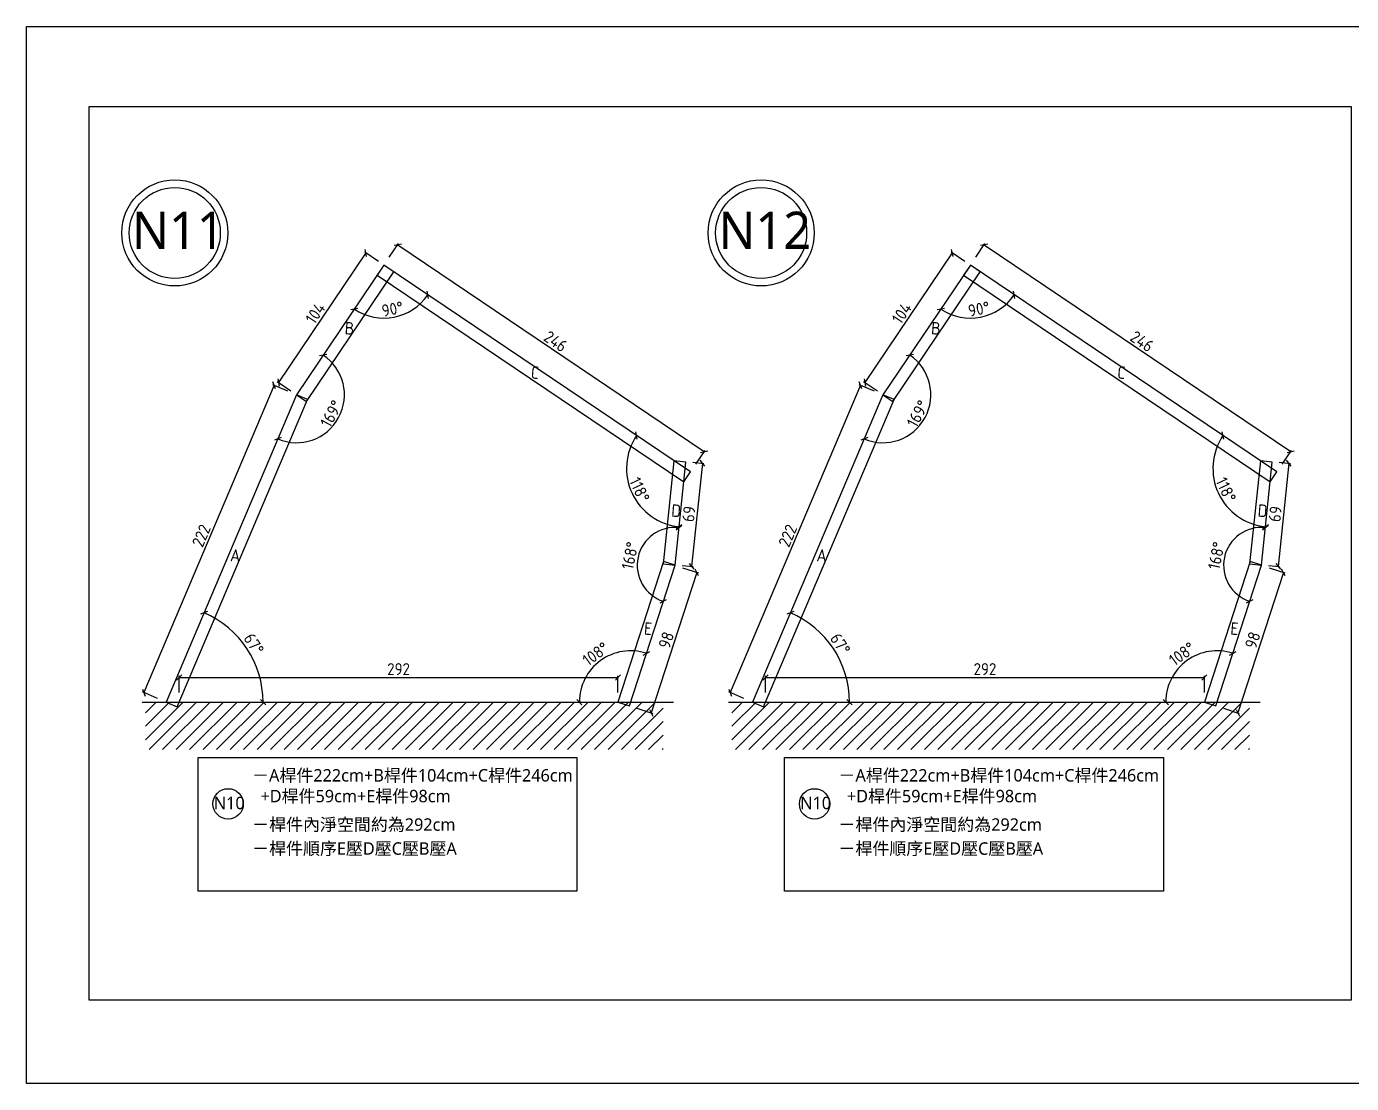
# Model space of a CAD drawing. Header units: centimetres. Extents: x -6116 to 16873, y -2889 to 4505.
# Drawn here: x 1068 to 1949, y -215 to 488 of the extents above; entities that cross this region are included whole.
import ezdxf

# ---------------------------------------------------------------- set-up
doc = ezdxf.new("R2010")
doc.units = ezdxf.units.CM
for name, color, linetype in [('5', 5, 'Continuous'), ('D_wood木做櫃', 30, 'Continuous'), ('frame圖框', 34, 'Continuous'), ('hatch填實', 8, 'Continuous'), ('planting植栽', 95, 'Continuous')]:
    doc.layers.add(name, color=color, linetype=linetype)
doc.styles.get("Standard").update_dxf_attribs({"font": 'ISOCP.SHX', "bigfont": 'CHINESET.SHX'})
doc.dimstyles.new('AM_ISO', dxfattribs={"dimtxt": 3.5, "dimasz": 3.5, "dimexe": 1, "dimexo": 1, "dimgap": 1.5, "dimtad": 1, "dimdec": 0, "dimdsep": 46, "dimtxsty": 'Standard', "dimcen": 0, "dimclrd": 256, "dimclre": 256, "dimclrt": 2, "dimadec": 0, "dimazin": 2, "dimtp": 0.1, "dimtm": 0.1, "dimtfac": 0.71, "dimtdec": 0, "dimtmove": 0, "dimatfit": 3, "dimfxl": 1, "dimlwd": -1, "dimlwe": -1, "dimarcsym": 1})

# ---------------------------------------------------------------- blocks, each defined once
blk = doc.blocks.new('_Oblique')
at = {"color": 0, "linetype": 'ByBlock', "lineweight": -2}
blk.add_line((-0.5, -0.5), (0.5, 0.5), dxfattribs=at)
blk = doc.blocks.new('*D164')
at = {"layer": 'DEFPOINTS', "color": 0, "transparency": 16777216}
for p in [(1695.63, 329.54), (1637.48, 243.32), (1637.48, 243.32), (1654.98, 216.7), (1550.73, 38.97)]:
    blk.add_point(p, dxfattribs=at)
at = {"layer": 'hatch填實', "linetype": 'ByBlock', "transparency": 16777216}
blk.add_arc((1637.48, 243.32), 31.85, 247, 56, dxfattribs=at)
at = {"layer": 'hatch填實', "transparency": 16777216, "xscale": 3.5, "yscale": 3.5, "zscale": 3.5}
for p, rotation in [((1655.29, 269.73), 146.0000000000003), ((1625.03, 214), 156.9999999999995)]:
    blk.add_blockref('_Oblique', p, dxfattribs=dict(at, rotation=rotation))
at = {"layer": 'hatch填實', "transparency": 16777216, "insert": (1660.64, 230.74), "char_height": 8, "attachment_point": 5, "rotation": 61.5}
blk.add_mtext('169°', dxfattribs=at)
blk = doc.blocks.new('_ArchTick')
at = {"color": 0, "linetype": 'ByBlock', "const_width": 0.15}
blk.add_lwpolyline([(-0.5, -0.5), (0.5, 0.5)], dxfattribs=at)
blk = doc.blocks.new('*D165')
at = {"layer": 'DEFPOINTS', "color": 0, "transparency": 16777216}
for p in [(1695.63, 329.54), (1695.63, 329.54), (1693.17, 294.4), (1637.48, 243.32), (1899.57, 191.98)]:
    blk.add_point(p, dxfattribs=at)
at = {"layer": 'hatch填實', "linetype": 'ByBlock', "transparency": 16777216}
blk.add_arc((1695.63, 329.54), 35.22, 236, 326, dxfattribs=at)
at = {"layer": 'hatch填實', "transparency": 16777216, "xscale": 3.5, "yscale": 3.5, "zscale": 3.5}
for p, rotation in [((1724.83, 309.84), 56.0000000000002), ((1675.94, 300.34), 146.0000000000002)]:
    blk.add_blockref('_Oblique', p, dxfattribs=dict(at, rotation=rotation))
at = {"layer": 'hatch填實', "transparency": 16777216, "insert": (1701.3, 300.36), "char_height": 8, "attachment_point": 5, "rotation": 11}
blk.add_mtext('90°', dxfattribs=at)
blk = doc.blocks.new('*D166')
at = {"layer": 'DEFPOINTS', "color": 0, "transparency": 16777216}
for p in [(1695.63, 329.54), (1896.49, 198.58), (1857.16, 190.72), (1899.57, 191.98), (1889.28, 129.96)]:
    blk.add_point(p, dxfattribs=at)
at = {"layer": 'hatch填實', "linetype": 'ByBlock', "transparency": 16777216}
blk.add_arc((1896.05, 194.35), 39.05, 146, 264, dxfattribs=at)
at = {"layer": 'hatch填實', "transparency": 16777216, "xscale": 3.5, "yscale": 3.5, "zscale": 3.5}
for p, rotation in [((1863.67, 216.19), 56.00000000000028), ((1891.97, 155.51), 353.9999999999999)]:
    blk.add_blockref('_Oblique', p, dxfattribs=dict(at, rotation=rotation))
at = {"layer": 'hatch填實', "transparency": 16777216, "insert": (1865.64, 180.17), "char_height": 8, "attachment_point": 5, "rotation": 295}
blk.add_mtext('118°', dxfattribs=at)
blk = doc.blocks.new('*D167')
at = {"layer": 'DEFPOINTS', "color": 0, "transparency": 16777216}
for p in [(1896.49, 198.58), (1869.98, 146.16), (1889.28, 129.96), (1889.28, 129.96), (1858.91, 36.49)]:
    blk.add_point(p, dxfattribs=at)
at = {"layer": 'hatch填實', "linetype": 'ByBlock', "transparency": 16777216}
blk.add_arc((1889.28, 129.96), 25.2, 84, 252, dxfattribs=at)
at = {"layer": 'hatch填實', "transparency": 16777216, "xscale": 3.5, "yscale": 3.5, "zscale": 3.5}
for p, rotation in [((1891.91, 155.02), 354.0000000000001), ((1881.49, 106), 342.0000000000002)]:
    blk.add_blockref('_Oblique', p, dxfattribs=dict(at, rotation=rotation))
at = {"layer": 'hatch填實', "transparency": 16777216, "insert": (1859.25, 136.35), "char_height": 8, "attachment_point": 5, "rotation": 78}
blk.add_mtext('168°', dxfattribs=at)
blk = doc.blocks.new('*D168')
at = {"layer": 'DEFPOINTS', "color": 0, "transparency": 16777216}
for p in [(1889.28, 129.96), (1849.18, 71.39), (1534.72, 38.97), (1858.91, 36.49), (1888.31, 38.97)]:
    blk.add_point(p, dxfattribs=at)
at = {"layer": 'hatch填實', "linetype": 'ByBlock', "transparency": 16777216}
blk.add_arc((1859.71, 38.97), 34.09, 72, 180, dxfattribs=at)
at = {"layer": 'hatch填實', "transparency": 16777216, "xscale": 3.5, "yscale": 3.5, "zscale": 3.5}
for p, rotation in [((1870.25, 71.39), 342.0000000000001), ((1825.62, 38.97), 270)]:
    blk.add_blockref('_Oblique', p, dxfattribs=dict(at, rotation=rotation))
at = {"layer": 'hatch填實', "transparency": 16777216, "insert": (1836.44, 70.99), "char_height": 8, "attachment_point": 5, "rotation": 36}
blk.add_mtext('108°', dxfattribs=at)
blk = doc.blocks.new('*D169')
at = {"layer": 'DEFPOINTS', "color": 0, "transparency": 16777216}
for p in [(1637.48, 243.32), (1610.37, 63.47), (1534.72, 38.97), (1550.73, 38.97), (1888.31, 38.97)]:
    blk.add_point(p, dxfattribs=at)
at = {"layer": 'hatch填實', "linetype": 'ByBlock', "transparency": 16777216}
blk.add_arc((1550.73, 38.97), 64.48, 0, 67, dxfattribs=at)
at = {"layer": 'hatch填實', "transparency": 16777216, "xscale": 3.5, "yscale": 3.5, "zscale": 3.5}
for p, rotation in [((1575.93, 98.32), 156.9999999999995), ((1615.21, 38.97), 270)]:
    blk.add_blockref('_Oblique', p, dxfattribs=dict(at, rotation=rotation))
at = {"layer": 'hatch填實', "transparency": 16777216, "insert": (1609.09, 77.59), "char_height": 8, "attachment_point": 5, "rotation": 303.5}
blk.add_mtext('67°', dxfattribs=at)
blk = doc.blocks.new('*D161')
at = {"layer": 'DEFPOINTS', "color": 0, "transparency": 16777216}
for p in [(1695.63, 329.54), (1908.71, 205.51), (1899.57, 191.98)]:
    blk.add_point(p, dxfattribs=at)
at = {"layer": 'hatch填實', "linetype": 'ByBlock', "transparency": 16777216}
for p, q in [((1699.17, 334.79), (1705.32, 343.9)), ((1704.76, 343.08), (1908.71, 205.51)), ((1903.11, 197.22), (1909.27, 206.34))]:
    blk.add_line(p, q, dxfattribs=at)
at = {"layer": 'hatch填實', "transparency": 16777216, "xscale": 3.5, "yscale": 3.5, "zscale": 3.5}
for p, rotation in [((1704.76, 343.08), 146.0000000000003), ((1908.71, 205.51), 326.0000000000003)]:
    blk.add_blockref('_Oblique', p, dxfattribs=dict(at, rotation=rotation))
at = {"layer": 'hatch填實', "transparency": 16777216, "insert": (1809.81, 278.86), "char_height": 8, "attachment_point": 5, "rotation": 326}
blk.add_mtext('246', dxfattribs=at)
blk = doc.blocks.new('*D170')
at = {"layer": 'DEFPOINTS', "color": 0, "transparency": 16777216}
for p in [(1695.63, 329.54), (1625.48, 251.41), (1637.48, 243.32)]:
    blk.add_point(p, dxfattribs=at)
at = {"layer": 'hatch填實', "linetype": 'ByBlock', "transparency": 16777216}
for p, q in [((1683.63, 337.63), (1625.48, 251.41)), ((1691.92, 332.04), (1682.8, 338.19)), ((1633.77, 245.82), (1624.65, 251.97))]:
    blk.add_line(p, q, dxfattribs=at)
at = {"layer": 'hatch填實', "transparency": 16777216, "xscale": 3.5, "yscale": 3.5, "zscale": 3.5}
for p, rotation in [((1683.63, 337.63), 56.00000000000028), ((1625.48, 251.41), 236.0000000000003)]:
    blk.add_blockref('_Oblique', p, dxfattribs=dict(at, rotation=rotation))
at = {"layer": 'hatch填實', "transparency": 16777216, "insert": (1650, 297.6), "char_height": 8, "attachment_point": 5, "rotation": 56}
blk.add_mtext('104', dxfattribs=at)
blk = doc.blocks.new('*D171')
at = {"layer": 'DEFPOINTS', "color": 0, "transparency": 16777216}
for p in [(1637.48, 243.32), (1535.84, 45.29), (1550.73, 38.97)]:
    blk.add_point(p, dxfattribs=at)
at = {"layer": 'hatch填實', "linetype": 'ByBlock', "transparency": 16777216}
for p, q in [((1622.58, 249.64), (1535.84, 45.29)), ((1631.79, 245.73), (1621.66, 250.03)), ((1545.04, 41.38), (1534.92, 45.68))]:
    blk.add_line(p, q, dxfattribs=at)
at = {"layer": 'hatch填實', "transparency": 16777216, "xscale": 3.5, "yscale": 3.5, "zscale": 3.5}
for p, rotation in [((1622.58, 249.64), 66.99999999999945), ((1535.84, 45.29), 246.9999999999995)]:
    blk.add_blockref('_Oblique', p, dxfattribs=dict(at, rotation=rotation))
at = {"layer": 'hatch填實', "transparency": 16777216, "insert": (1574.15, 149.61), "char_height": 8, "attachment_point": 5, "rotation": 67}
blk.add_mtext('222', dxfattribs=at)
blk = doc.blocks.new('*D162')
at = {"layer": 'DEFPOINTS', "color": 0, "transparency": 16777216}
for p in [(1900.16, 198.58), (1892.95, 129.96), (1900.32, 129.19)]:
    blk.add_point(p, dxfattribs=at)
at = {"layer": 'hatch填實', "linetype": 'ByBlock', "transparency": 16777216}
for p, q in [((1907.54, 197.81), (1900.32, 129.19)), ((1901.15, 198.48), (1908.53, 197.7)), ((1893.94, 129.86), (1901.32, 129.08))]:
    blk.add_line(p, q, dxfattribs=at)
at = {"layer": 'hatch填實', "transparency": 16777216, "xscale": 3.5, "yscale": 3.5, "zscale": 3.5}
for p, rotation in [((1907.54, 197.81), 84.00000000000011), ((1900.32, 129.19), 264.0000000000001)]:
    blk.add_blockref('_Oblique', p, dxfattribs=dict(at, rotation=rotation))
at = {"layer": 'hatch填實', "transparency": 16777216, "insert": (1898.46, 164.07), "char_height": 8, "attachment_point": 5, "rotation": 84}
blk.add_mtext('69', dxfattribs=at)
blk = doc.blocks.new('*D163')
at = {"layer": 'DEFPOINTS', "color": 0, "transparency": 16777216}
for p in [(1889.28, 129.96), (1858.91, 36.49), (1873.47, 31.76)]:
    blk.add_point(p, dxfattribs=at)
at = {"layer": 'hatch填實', "linetype": 'ByBlock', "transparency": 16777216}
for p, q in [((1903.84, 125.23), (1873.47, 31.76)), ((1894.33, 128.32), (1904.79, 124.92)), ((1863.96, 34.85), (1874.42, 31.45))]:
    blk.add_line(p, q, dxfattribs=at)
at = {"layer": 'hatch填實', "transparency": 16777216, "xscale": 3.5, "yscale": 3.5, "zscale": 3.5}
for p, rotation in [((1903.84, 125.23), 72.00000000000006), ((1873.47, 31.76), 252.0000000000001)]:
    blk.add_blockref('_Oblique', p, dxfattribs=dict(at, rotation=rotation))
at = {"layer": 'hatch填實', "transparency": 16777216, "insert": (1883.43, 80.2), "char_height": 8, "attachment_point": 5, "rotation": 72}
blk.add_mtext('98', dxfattribs=at)
blk = doc.blocks.new('*D172')
at = {"layer": 'DEFPOINTS', "color": 0, "transparency": 16777216}
for p in [(1851.3, 55.37), (1559.42, 38.97), (1851.3, 38.97)]:
    blk.add_point(p, dxfattribs=at)
at = {"layer": 'hatch填實', "linetype": 'ByBlock', "transparency": 16777216}
for p, q in [((1559.42, 45.37), (1559.42, 56.37)), ((1559.42, 55.37), (1851.3, 55.37)), ((1851.3, 45.37), (1851.3, 56.37))]:
    blk.add_line(p, q, dxfattribs=at)
at = {"layer": 'hatch填實', "transparency": 16777216, "xscale": 3.5, "yscale": 3.5, "zscale": 3.5, "rotation": 180}
blk.add_blockref('_Oblique', (1559.42, 55.37), dxfattribs=at)
at = {"layer": 'hatch填實', "transparency": 16777216, "xscale": 3.5, "yscale": 3.5, "zscale": 3.5}
blk.add_blockref('_Oblique', (1851.3, 55.37), dxfattribs=at)
at = {"layer": 'hatch填實', "transparency": 16777216, "insert": (1705.36, 60.87), "char_height": 8, "attachment_point": 5}
blk.add_mtext('292', dxfattribs=at)
blk = doc.blocks.new('*D180')
at = {"layer": 'DEFPOINTS', "color": 0, "transparency": 16777216}
for p in [(1305.54, 329.54), (1247.39, 243.32), (1247.39, 243.32), (1264.89, 216.7), (1160.64, 38.97)]:
    blk.add_point(p, dxfattribs=at)
at = {"layer": 'hatch填實', "linetype": 'ByBlock', "transparency": 16777216}
blk.add_arc((1247.39, 243.32), 31.85, 247, 56, dxfattribs=at)
at = {"layer": 'hatch填實', "transparency": 16777216, "xscale": 3.5, "yscale": 3.5, "zscale": 3.5}
for p, rotation in [((1265.2, 269.73), 146.0000000000002), ((1234.94, 214), 156.9999999999995)]:
    blk.add_blockref('_Oblique', p, dxfattribs=dict(at, rotation=rotation))
at = {"layer": 'hatch填實', "transparency": 16777216, "insert": (1270.55, 230.74), "char_height": 8, "attachment_point": 5, "rotation": 61.5}
blk.add_mtext('169°', dxfattribs=at)
blk = doc.blocks.new('*D181')
at = {"layer": 'DEFPOINTS', "color": 0, "transparency": 16777216}
for p in [(1305.54, 329.54), (1305.54, 329.54), (1303.08, 294.4), (1247.39, 243.32), (1509.48, 191.98)]:
    blk.add_point(p, dxfattribs=at)
at = {"layer": 'hatch填實', "linetype": 'ByBlock', "transparency": 16777216}
blk.add_arc((1305.54, 329.54), 35.22, 236, 326, dxfattribs=at)
at = {"layer": 'hatch填實', "transparency": 16777216, "xscale": 3.5, "yscale": 3.5, "zscale": 3.5}
for p, rotation in [((1334.74, 309.84), 56.00000000000028), ((1285.84, 300.34), 146.0000000000003)]:
    blk.add_blockref('_Oblique', p, dxfattribs=dict(at, rotation=rotation))
at = {"layer": 'hatch填實', "transparency": 16777216, "insert": (1311.21, 300.36), "char_height": 8, "attachment_point": 5, "rotation": 11}
blk.add_mtext('90°', dxfattribs=at)
blk = doc.blocks.new('*D182')
at = {"layer": 'DEFPOINTS', "color": 0, "transparency": 16777216}
for p in [(1305.54, 329.54), (1506.4, 198.58), (1467.07, 190.72), (1509.48, 191.98), (1499.19, 129.96)]:
    blk.add_point(p, dxfattribs=at)
at = {"layer": 'hatch填實', "linetype": 'ByBlock', "transparency": 16777216}
blk.add_arc((1505.96, 194.35), 39.05, 146, 264, dxfattribs=at)
at = {"layer": 'hatch填實', "transparency": 16777216, "xscale": 3.5, "yscale": 3.5, "zscale": 3.5}
for p, rotation in [((1473.58, 216.19), 56.00000000000028), ((1501.88, 155.51), 353.9999999999999)]:
    blk.add_blockref('_Oblique', p, dxfattribs=dict(at, rotation=rotation))
at = {"layer": 'hatch填實', "transparency": 16777216, "insert": (1475.55, 180.17), "char_height": 8, "attachment_point": 5, "rotation": 295}
blk.add_mtext('118°', dxfattribs=at)
blk = doc.blocks.new('*D183')
at = {"layer": 'DEFPOINTS', "color": 0, "transparency": 16777216}
for p in [(1506.4, 198.58), (1479.89, 146.16), (1499.19, 129.96), (1499.19, 129.96), (1468.82, 36.49)]:
    blk.add_point(p, dxfattribs=at)
at = {"layer": 'hatch填實', "linetype": 'ByBlock', "transparency": 16777216}
blk.add_arc((1499.19, 129.96), 25.2, 84, 252, dxfattribs=at)
at = {"layer": 'hatch填實', "transparency": 16777216, "xscale": 3.5, "yscale": 3.5, "zscale": 3.5}
for p, rotation in [((1501.82, 155.02), 353.9999999999999), ((1491.4, 106), 342.0000000000003)]:
    blk.add_blockref('_Oblique', p, dxfattribs=dict(at, rotation=rotation))
at = {"layer": 'hatch填實', "transparency": 16777216, "insert": (1469.16, 136.35), "char_height": 8, "attachment_point": 5, "rotation": 78}
blk.add_mtext('168°', dxfattribs=at)
blk = doc.blocks.new('*D184')
at = {"layer": 'DEFPOINTS', "color": 0, "transparency": 16777216}
for p in [(1499.19, 129.96), (1459.09, 71.39), (1144.63, 38.97), (1468.82, 36.49), (1498.22, 38.97)]:
    blk.add_point(p, dxfattribs=at)
at = {"layer": 'hatch填實', "linetype": 'ByBlock', "transparency": 16777216}
blk.add_arc((1469.62, 38.97), 34.09, 72, 180, dxfattribs=at)
at = {"layer": 'hatch填實', "transparency": 16777216, "xscale": 3.5, "yscale": 3.5, "zscale": 3.5}
for p, rotation in [((1480.16, 71.39), 342.0000000000002), ((1435.53, 38.97), 270)]:
    blk.add_blockref('_Oblique', p, dxfattribs=dict(at, rotation=rotation))
at = {"layer": 'hatch填實', "transparency": 16777216, "insert": (1446.35, 70.99), "char_height": 8, "attachment_point": 5, "rotation": 36}
blk.add_mtext('108°', dxfattribs=at)
blk = doc.blocks.new('*D185')
at = {"layer": 'DEFPOINTS', "color": 0, "transparency": 16777216}
for p in [(1247.39, 243.32), (1220.28, 63.47), (1144.63, 38.97), (1160.64, 38.97), (1498.22, 38.97)]:
    blk.add_point(p, dxfattribs=at)
at = {"layer": 'hatch填實', "linetype": 'ByBlock', "transparency": 16777216}
blk.add_arc((1160.64, 38.97), 64.48, 0, 67, dxfattribs=at)
at = {"layer": 'hatch填實', "transparency": 16777216, "xscale": 3.5, "yscale": 3.5, "zscale": 3.5}
for p, rotation in [((1185.84, 98.32), 156.9999999999995), ((1225.12, 38.97), 270)]:
    blk.add_blockref('_Oblique', p, dxfattribs=dict(at, rotation=rotation))
at = {"layer": 'hatch填實', "transparency": 16777216, "insert": (1219, 77.59), "char_height": 8, "attachment_point": 5, "rotation": 303.5}
blk.add_mtext('67°', dxfattribs=at)
blk = doc.blocks.new('*D177')
at = {"layer": 'DEFPOINTS', "color": 0, "transparency": 16777216}
for p in [(1305.54, 329.54), (1518.62, 205.51), (1509.48, 191.98)]:
    blk.add_point(p, dxfattribs=at)
at = {"layer": 'hatch填實', "linetype": 'ByBlock', "transparency": 16777216}
for p, q in [((1309.08, 334.79), (1315.23, 343.9)), ((1314.67, 343.08), (1518.62, 205.51)), ((1513.02, 197.22), (1519.18, 206.34))]:
    blk.add_line(p, q, dxfattribs=at)
at = {"layer": 'hatch填實', "transparency": 16777216, "xscale": 3.5, "yscale": 3.5, "zscale": 3.5}
for p, rotation in [((1314.67, 343.08), 146.0000000000003), ((1518.62, 205.51), 326.0000000000003)]:
    blk.add_blockref('_Oblique', p, dxfattribs=dict(at, rotation=rotation))
at = {"layer": 'hatch填實', "transparency": 16777216, "insert": (1419.72, 278.86), "char_height": 8, "attachment_point": 5, "rotation": 326}
blk.add_mtext('246', dxfattribs=at)
blk = doc.blocks.new('*D186')
at = {"layer": 'DEFPOINTS', "color": 0, "transparency": 16777216}
for p in [(1305.54, 329.54), (1235.39, 251.41), (1247.39, 243.32)]:
    blk.add_point(p, dxfattribs=at)
at = {"layer": 'hatch填實', "linetype": 'ByBlock', "transparency": 16777216}
for p, q in [((1293.54, 337.63), (1235.39, 251.41)), ((1301.83, 332.04), (1292.71, 338.19)), ((1243.68, 245.82), (1234.56, 251.97))]:
    blk.add_line(p, q, dxfattribs=at)
at = {"layer": 'hatch填實', "transparency": 16777216, "xscale": 3.5, "yscale": 3.5, "zscale": 3.5}
for p, rotation in [((1293.54, 337.63), 56.00000000000028), ((1235.39, 251.41), 236.0000000000003)]:
    blk.add_blockref('_Oblique', p, dxfattribs=dict(at, rotation=rotation))
at = {"layer": 'hatch填實', "transparency": 16777216, "insert": (1259.91, 297.6), "char_height": 8, "attachment_point": 5, "rotation": 56}
blk.add_mtext('104', dxfattribs=at)
blk = doc.blocks.new('*D187')
at = {"layer": 'DEFPOINTS', "color": 0, "transparency": 16777216}
for p in [(1247.39, 243.32), (1145.75, 45.29), (1160.64, 38.97)]:
    blk.add_point(p, dxfattribs=at)
at = {"layer": 'hatch填實', "linetype": 'ByBlock', "transparency": 16777216}
for p, q in [((1232.49, 249.64), (1145.75, 45.29)), ((1241.69, 245.73), (1231.57, 250.03)), ((1154.95, 41.38), (1144.83, 45.68))]:
    blk.add_line(p, q, dxfattribs=at)
at = {"layer": 'hatch填實', "transparency": 16777216, "xscale": 3.5, "yscale": 3.5, "zscale": 3.5}
for p, rotation in [((1232.49, 249.64), 66.99999999999945), ((1145.75, 45.29), 246.9999999999995)]:
    blk.add_blockref('_Oblique', p, dxfattribs=dict(at, rotation=rotation))
at = {"layer": 'hatch填實', "transparency": 16777216, "insert": (1184.05, 149.61), "char_height": 8, "attachment_point": 5, "rotation": 67}
blk.add_mtext('222', dxfattribs=at)
blk = doc.blocks.new('*D178')
at = {"layer": 'DEFPOINTS', "color": 0, "transparency": 16777216}
for p in [(1510.07, 198.58), (1502.86, 129.96), (1510.23, 129.19)]:
    blk.add_point(p, dxfattribs=at)
at = {"layer": 'hatch填實', "linetype": 'ByBlock', "transparency": 16777216}
for p, q in [((1517.45, 197.81), (1510.23, 129.19)), ((1511.06, 198.48), (1518.44, 197.7)), ((1503.85, 129.86), (1511.23, 129.08))]:
    blk.add_line(p, q, dxfattribs=at)
at = {"layer": 'hatch填實', "transparency": 16777216, "xscale": 3.5, "yscale": 3.5, "zscale": 3.5}
for p, rotation in [((1517.45, 197.81), 84.00000000000011), ((1510.23, 129.19), 264.0000000000001)]:
    blk.add_blockref('_Oblique', p, dxfattribs=dict(at, rotation=rotation))
at = {"layer": 'hatch填實', "transparency": 16777216, "insert": (1508.37, 164.07), "char_height": 8, "attachment_point": 5, "rotation": 84}
blk.add_mtext('69', dxfattribs=at)
blk = doc.blocks.new('*D179')
at = {"layer": 'DEFPOINTS', "color": 0, "transparency": 16777216}
for p in [(1499.19, 129.96), (1468.82, 36.49), (1483.38, 31.76)]:
    blk.add_point(p, dxfattribs=at)
at = {"layer": 'hatch填實', "linetype": 'ByBlock', "transparency": 16777216}
for p, q in [((1513.75, 125.23), (1483.38, 31.76)), ((1504.24, 128.32), (1514.7, 124.92)), ((1473.87, 34.85), (1484.33, 31.45))]:
    blk.add_line(p, q, dxfattribs=at)
at = {"layer": 'hatch填實', "transparency": 16777216, "xscale": 3.5, "yscale": 3.5, "zscale": 3.5}
for p, rotation in [((1513.75, 125.23), 72.00000000000006), ((1483.38, 31.76), 252.0000000000001)]:
    blk.add_blockref('_Oblique', p, dxfattribs=dict(at, rotation=rotation))
at = {"layer": 'hatch填實', "transparency": 16777216, "insert": (1493.33, 80.2), "char_height": 8, "attachment_point": 5, "rotation": 72}
blk.add_mtext('98', dxfattribs=at)
blk = doc.blocks.new('*D188')
at = {"layer": 'DEFPOINTS', "color": 0, "transparency": 16777216}
for p in [(1461.21, 55.37), (1169.33, 38.97), (1461.21, 38.97)]:
    blk.add_point(p, dxfattribs=at)
at = {"layer": 'hatch填實', "linetype": 'ByBlock', "transparency": 16777216}
for p, q in [((1169.33, 45.37), (1169.33, 56.37)), ((1169.33, 55.37), (1461.21, 55.37)), ((1461.21, 45.37), (1461.21, 56.37))]:
    blk.add_line(p, q, dxfattribs=at)
at = {"layer": 'hatch填實', "transparency": 16777216, "xscale": 3.5, "yscale": 3.5, "zscale": 3.5, "rotation": 180}
blk.add_blockref('_Oblique', (1169.33, 55.37), dxfattribs=at)
at = {"layer": 'hatch填實', "transparency": 16777216, "xscale": 3.5, "yscale": 3.5, "zscale": 3.5}
blk.add_blockref('_Oblique', (1461.21, 55.37), dxfattribs=at)
at = {"layer": 'hatch填實', "transparency": 16777216, "insert": (1315.27, 60.87), "char_height": 8, "attachment_point": 5}
blk.add_mtext('292', dxfattribs=at)

msp = doc.modelspace()

# ---------------------------------------------------------------- hatches: boundary and pattern name
at = {"layer": 'planting植栽'}
h = msp.add_hatch(dxfattribs=at)
h.set_pattern_fill('ANSI31', color=256, scale=2)
h.set_pattern_definition([(45, (814.1895, -543.2875), (-4.49013, 4.49013), [])])
h.paths.add_polyline_path([(1146.9028, 38.96513), (1491.18731, 38.96513), (1491.18731, 7.34038), (1146.9028, 7.34038)])
h = msp.add_hatch(dxfattribs=at)
h.set_pattern_fill('ANSI31', color=256, scale=2)
h.set_pattern_definition([(45, (1204.28, -543.2875), (-4.49013, 4.49013), [])])
h.paths.add_polyline_path([(1536.99318, 38.96513), (1881.27769, 38.96513), (1881.27769, 7.34038), (1536.99318, 7.34038)])

# ---------------------------------------------------------------- linework, layer by layer
at = {"layer": '5', "linetype": 'ByBlock'}
for points in [[(1181.98286, 2.09992), (1433.93311, 2.09992), (1433.93311, -86.69743), (1181.98286, -86.69743)], [(1572.07324, 2.09992), (1824.02349, 2.09992), (1824.02349, -86.69743), (1572.07324, -86.69743)]]:
    msp.add_lwpolyline(points, close=True, dxfattribs=at)
for centre, radius in [((1166.37475, 350.95458), 35.27331), ((1166.37475, 350.95458), 30.27331), ((1556.46513, 350.95458), 35.27331), ((1556.46513, 350.95458), 30.27331), ((1201.88648, -28.73234), 10.0911), ((1591.97686, -28.73234), 10.0911)]:
    msp.add_circle(centre, radius, dxfattribs=at)
at = {"layer": 'D_wood木做櫃'}
for points in [[(1254.01737, 238.84367), (1312.17343, 325.06358), (1305.54113, 329.53712), (1247.38507, 243.31721)], [(1301.06758, 322.90482), (1505.01083, 185.34336), (1509.48437, 191.97566), (1305.54113, 329.53712)], [(1644.10775, 238.84367), (1702.26381, 325.06358), (1695.63151, 329.53712), (1637.47545, 243.31721)], [(1691.15796, 322.90482), (1895.10121, 185.34336), (1899.57475, 191.97566), (1695.63151, 329.53712)], [(1168.00679, 35.83928), (1254.7491, 240.19136), (1247.38507, 243.31721), (1160.64276, 38.96513)], [(1558.09717, 35.83928), (1644.83948, 240.19136), (1637.47545, 243.31721), (1550.73313, 38.96513)], [(1499.19008, 129.96265), (1506.40254, 198.58466), (1498.44637, 199.42089), (1491.23391, 130.79888)], [(1889.28046, 129.96265), (1896.49292, 198.58466), (1888.53675, 199.42089), (1881.32428, 130.79888)], [(1491.58163, 132.43479), (1461.2115, 38.96513), (1468.81995, 36.493), (1499.19008, 129.96265)], [(1881.67201, 132.43479), (1851.30188, 38.96513), (1858.91033, 36.493), (1889.28046, 129.96265)]]:
    msp.add_lwpolyline(points, close=True, dxfattribs=at)
at = {"layer": 'frame圖框'}
msp.add_lwpolyline([(1109.12245, 434.87189), (1109.12245, -159.12811), (1949.12245, -159.12811), (1949.12245, 434.87189)], close=True, dxfattribs=at)
at = {"layer": 'hatch填實'}
for p, q in [((1144.63311, 38.96513), (1498.2188, 38.96513)), ((1534.72349, 38.96513), (1888.30918, 38.96513))]:
    msp.add_line(p, q, dxfattribs=at)
msp.add_lwpolyline([(1067.74957, 488.25463), (1985.67833, 488.25463), (1985.67833, -214.70776), (1067.74957, -214.70776)], close=True, dxfattribs=at)
at = {"layer": 'planting植栽'}
for p, q in [((1160.64276, 38.96513), (1454.50058, 38.96513)), ((1550.73313, 38.96513), (1844.59096, 38.96513))]:
    msp.add_line(p, q, dxfattribs=at)

# ---------------------------------------------------------------- texts
at = {"layer": '5', "linetype": 'ByBlock', "attachment_point": 1}
for s, insert, char_height in [('{\\fMicrosoft JhengHei|b0|i0|c136|p34;N11}', (1137.98215, 365.1206), 24.8271142), ('{\\fMicrosoft JhengHei|b0|i0|c136|p34;N12}', (1528.07253, 365.1206), 24.8271142), ('{\\fMicrosoft JhengHei|b0|i0|c136|p34;－桿件內淨空間約為292cm}', (1217.80726, -38.3437), 8.2757047), ('{\\fMicrosoft JhengHei|b0|i0|c136|p34;－桿件內淨空間約為292cm}', (1607.89764, -38.3437), 8.2757047), ('{\\fMicrosoft JhengHei|b0|i0|c136|p34;－桿件順序E壓D壓C壓B壓A}', (1217.80726, -54.30537), 8.2757047), ('{\\fMicrosoft JhengHei|b0|i0|c136|p34;－桿件順序E壓D壓C壓B壓A}', (1607.89764, -54.30537), 8.2757047)]:
    msp.add_mtext(s, dxfattribs=dict(at, insert=insert, char_height=char_height))
at = {"layer": '5', "linetype": 'ByBlock', "char_height": 8.2757, "attachment_point": 1, "rotation": 355.83616567}
for s, insert in [('B', (1279.78866, 291.86739)), ('B', (1669.87904, 291.86739)), ('C', (1403.64009, 262.37795)), ('C', (1793.73047, 262.37795)), ('D', (1497.04858, 170.56719)), ('D', (1887.13896, 170.56719)), ('A', (1203.63302, 140.89416)), ('A', (1593.7234, 140.89416)), ('E', (1478.88088, 92.0719)), ('E', (1868.97126, 92.0719))]:
    msp.add_mtext(s, dxfattribs=dict(at, insert=insert))
at = {"layer": '5', "linetype": 'ByBlock', "char_height": 8.2757047, "attachment_point": 1}
for s, insert, width in [('{\\fMicrosoft JhengHei|b0|i0|c136|p34;－A桿件222cm+B桿件104cm+C桿件246cm\\P  +D桿件59cm+E桿件98cm}', (1217.80726, -5.62588), 269.6119638), ('{\\fMicrosoft JhengHei|b0|i0|c136|p34;－A桿件222cm+B桿件104cm+C桿件246cm\\P  +D桿件59cm+E桿件98cm}', (1607.89764, -5.62588), 269.6119638), ('{\\fMicrosoft JhengHei|b0|i0|c136|p34;N10}', (1192.34784, -24.01033), 13.3778984), ('{\\fMicrosoft JhengHei|b0|i0|c136|p34;N10}', (1582.43822, -24.01033), 13.3778984)]:
    msp.add_mtext(s, dxfattribs=dict(at, insert=insert, width=width))

# ---------------------------------------------------------------- dimensions: what is measured, and where the dimension line sits
at = {"layer": 'hatch填實'}
for p1, p2, distance, picture, middle in [((1305.54113, 329.53712), (1509.48437, 191.97566), 16.33047, '*D177', (1419.72063, 278.85532)), ((1695.63151, 329.53712), (1899.57475, 191.97566), 16.33047, '*D161', (1809.81101, 278.85532)), ((1305.54113, 329.53712), (1247.38507, 243.31721), -14.47261, '*D186', (1259.90506, 297.59571)), ((1695.63151, 329.53712), (1637.47545, 243.31721), -14.47261, '*D170', (1649.99543, 297.59571)), ((1247.38507, 243.31721), (1160.64276, 38.96513), -16.18184, '*D187', (1184.05494, 149.61325)), ((1637.47545, 243.31721), (1550.73313, 38.96513), -16.18184, '*D171', (1574.14532, 149.61325)), ((1510.06956, 198.58466), (1502.85709, 129.96265), 7.41801, '*D178', (1508.37083, 164.07317)), ((1900.15994, 198.58466), (1892.94747, 129.96265), 7.41801, '*D162', (1898.46121, 164.07317))]:
    dim = msp.add_aligned_dim(p1=p1, p2=p2, distance=distance, dimstyle='AM_ISO', override={"dimtxt": 8, "dimblk": 'Oblique', "dimclrt": 256, "dimtdec": 2, "dimldrblk": 'ArchTick', "dimfxl": 10, "dimfxlon": 1}, dxfattribs=at)
    dim.commit()
    dim.dimension.update_dxf_attribs({"geometry": picture, "text_midpoint": middle})
for base, line1, line2, picture, middle in [((1264.88938, 216.7032), ((1247.38507, 243.31721), (1160.64276, 38.96513)), ((1305.54113, 329.53712), (1247.38507, 243.31721)), '*D180', (1270.54582, 230.74195)), ((1303.08412, 294.40026), ((1305.54113, 329.53712), (1247.38507, 243.31721)), ((1509.48437, 191.97566), (1305.54113, 329.53712)), '*D181', (1311.21248, 300.36054)), ((1467.07209, 190.72414), ((1499.19008, 129.96265), (1506.40254, 198.58466)), ((1509.48437, 191.97566), (1305.54113, 329.53712)), '*D182', (1475.54684, 180.17337)), ((1654.97976, 216.7032), ((1637.47545, 243.31721), (1550.73313, 38.96513)), ((1695.63151, 329.53712), (1637.47545, 243.31721)), '*D164', (1660.6362, 230.74195)), ((1693.1745, 294.40026), ((1695.63151, 329.53712), (1637.47545, 243.31721)), ((1899.57475, 191.97566), (1695.63151, 329.53712)), '*D165', (1701.30286, 300.36054)), ((1857.16247, 190.72414), ((1889.28046, 129.96265), (1896.49292, 198.58466)), ((1899.57475, 191.97566), (1695.63151, 329.53712)), '*D166', (1865.63722, 180.17337)), ((1220.28438, 63.46649), ((1144.63311, 38.96513), (1498.2188, 38.96513)), ((1247.38507, 243.31721), (1160.64276, 38.96513)), '*D185', (1218.99659, 77.5887)), ((1610.37476, 63.46649), ((1534.72349, 38.96513), (1888.30918, 38.96513)), ((1637.47545, 243.31721), (1550.73313, 38.96513)), '*D169', (1609.08697, 77.5887)), ((1479.88675, 146.16007), ((1468.81995, 36.493), (1499.19008, 129.96265)), ((1499.19008, 129.96265), (1506.40254, 198.58466)), '*D183', (1469.16221, 136.34527)), ((1869.97713, 146.16007), ((1858.91033, 36.493), (1889.28046, 129.96265)), ((1889.28046, 129.96265), (1896.49292, 198.58466)), '*D167', (1859.25259, 136.34527)), ((1459.08881, 71.38664), ((1144.63311, 38.96513), (1498.2188, 38.96513)), ((1468.81995, 36.493), (1499.19008, 129.96265)), '*D184', (1446.35278, 70.99411)), ((1849.17919, 71.38664), ((1534.72349, 38.96513), (1888.30918, 38.96513)), ((1858.91033, 36.493), (1889.28046, 129.96265)), '*D168', (1836.44316, 70.99411))]:
    dim = msp.add_angular_dim_2l(base=base, line1=line1, line2=line2, dimstyle='AM_ISO', override={"dimtxt": 8, "dimblk": 'Oblique', "dimclrt": 256, "dimtdec": 2, "dimldrblk": 'ArchTick', "dimfxl": 10, "dimfxlon": 1}, dxfattribs=at)
    dim.commit()
    dim.dimension.update_dxf_attribs({"geometry": picture, "text_midpoint": middle})
for p1, p2, picture, middle in [((1499.19008, 129.96265), (1468.81995, 36.493), '*D179', (1493.33467, 80.19644)), ((1889.28046, 129.96265), (1858.91033, 36.493), '*D163', (1883.42505, 80.19644))]:
    dim = msp.add_aligned_dim(p1=p1, p2=p2, distance=15.30978, text='98', dimstyle='AM_ISO', override={"dimtxt": 8, "dimblk": 'Oblique', "dimclrt": 256, "dimtdec": 2, "dimldrblk": 'ArchTick', "dimfxl": 10, "dimfxlon": 1}, dxfattribs=at)
    dim.commit()
    dim.dimension.update_dxf_attribs({"geometry": picture, "text_midpoint": middle})
for base, p1, p2, picture, middle in [((1461.2115, 55.36649), (1169.33364, 38.96513), (1461.2115, 38.96513), '*D188', (1315.27257, 60.86921)), ((1851.30188, 55.36649), (1559.42402, 38.96513), (1851.30188, 38.96513), '*D172', (1705.36295, 60.86921))]:
    dim = msp.add_linear_dim(base=base, p1=p1, p2=p2, text='292', dimstyle='AM_ISO', override={"dimtxt": 8, "dimblk": 'Oblique', "dimclrt": 256, "dimtdec": 2, "dimldrblk": 'ArchTick', "dimfxl": 10, "dimfxlon": 1}, dxfattribs=at)
    dim.commit()
    dim.dimension.update_dxf_attribs({"geometry": picture, "text_midpoint": middle})

doc.saveas('drawing.dxf')
